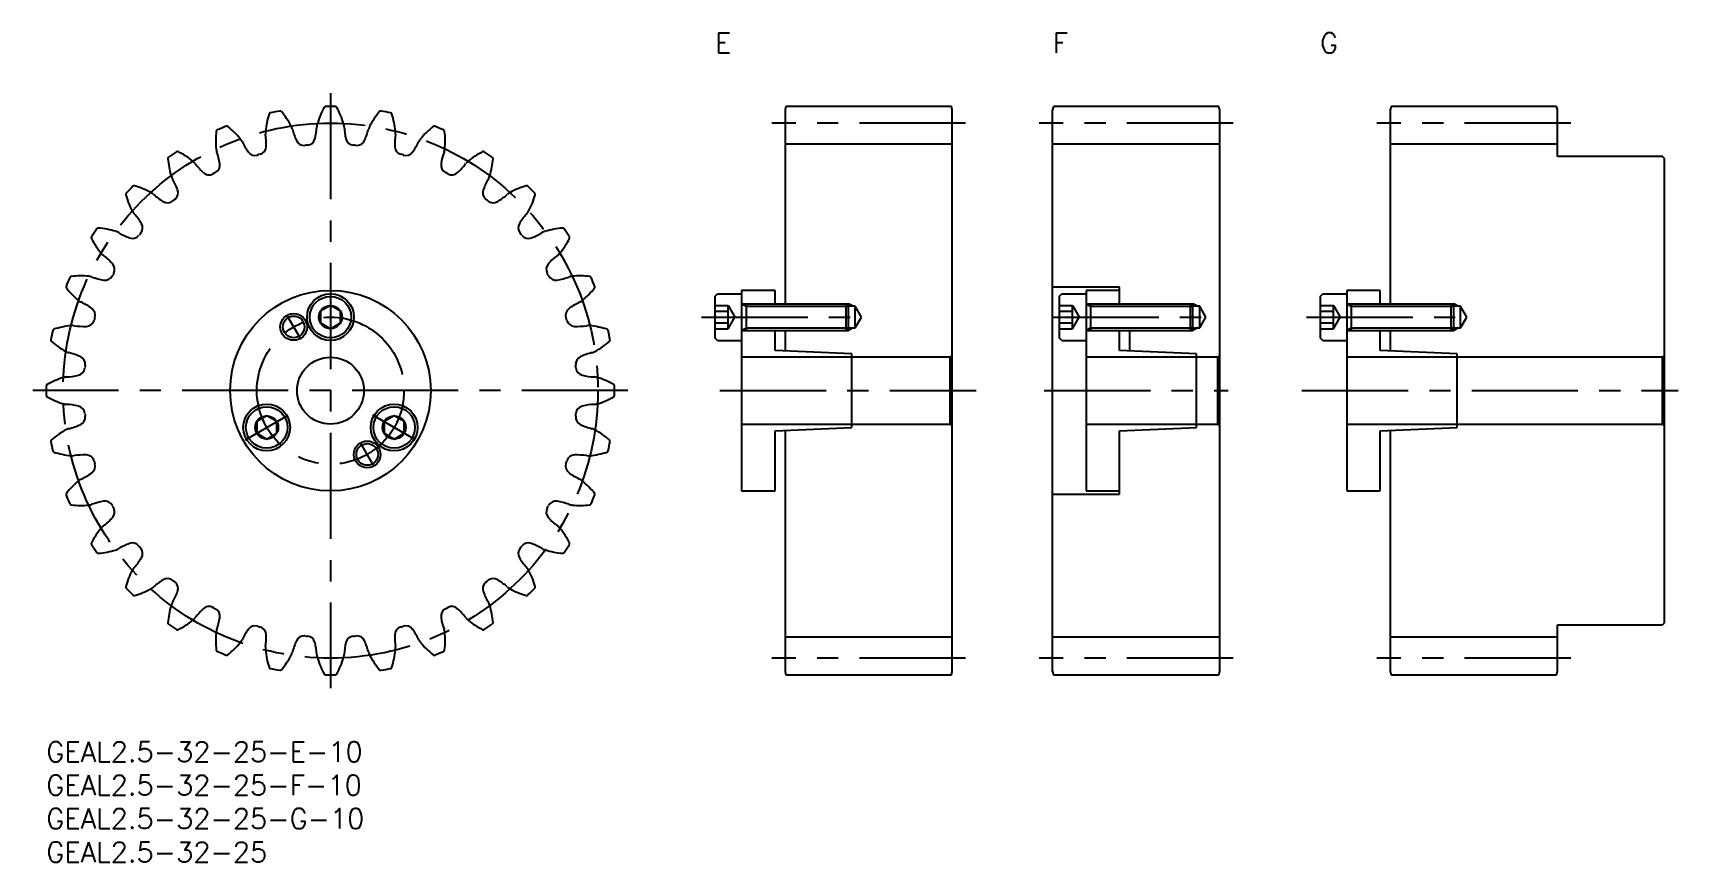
# Model space of a CAD drawing. Extents: x -2 to 244, y -18 to 106.
import ezdxf

# ---------------------------------------------------------------- set-up
doc = ezdxf.new("R2010")
doc.units = 0
doc.header["$LTSCALE"] = 0.5
doc.linetypes.add('CENTER', pattern=[50.8, 31.75, -6.35, 6.35, -6.35])
for name, color, linetype in [('MSM_CENTER', 1, 'CENTER'), ('MSM_CONTINUOUS', 7, 'CONTINUOUS'), ('MSM_NARROW', 5, 'CONTINUOUS'), ('MSM_PART_NUMBER', 7, 'CONTINUOUS')]:
    doc.layers.add(name, color=color, linetype=linetype)
doc.styles.get("Standard").update_dxf_attribs({"font": 'txt.shx', "height": 1, "bigfont": 'bigfont.shx'})

# ---------------------------------------------------------------- blocks, each defined once
blk = doc.blocks.new('*U3')
at = {"layer": 'MSM_PART_NUMBER'}
blk.add_text('GEAL2.5-32-25-F-10', height=3, dxfattribs=at).set_placement((0, -8))
blk = doc.blocks.new('*U4')
at = {"layer": 'MSM_PART_NUMBER'}
blk.add_text('GEAL2.5-32-25-E-10', height=3, dxfattribs=at).set_placement((0, -3))
blk = doc.blocks.new('*U5')
at = {"layer": 'MSM_PART_NUMBER'}
blk.add_text('GEAL2.5-32-25-G-10', height=3, dxfattribs=at).set_placement((0, -13))
blk = doc.blocks.new('*U6')
at = {"layer": 'MSM_PART_NUMBER'}
blk.add_text('E', height=3, dxfattribs=at).set_placement((100, 103))
blk = doc.blocks.new('*U7')
at = {"layer": 'MSM_PART_NUMBER'}
blk.add_text('G', height=3, dxfattribs=at).set_placement((190.5, 103))
blk = doc.blocks.new('*U8')
at = {"layer": 'MSM_PART_NUMBER'}
blk.add_text('GEAL2.5-32-25', height=3, dxfattribs=at).set_placement((0, -18))
blk = doc.blocks.new('*U9')
at = {"layer": 'MSM_PART_NUMBER'}
blk.add_text('F', height=3, dxfattribs=at).set_placement((150.5, 103))

msp = doc.modelspace()

# ---------------------------------------------------------------- linework, layer by layer
at = {"layer": 'MSM_CENTER'}
for p, q in [((42.5, 97), (42.5, 8)), ((137.5, 92.5), (108.5, 92.5)), ((177.5, 92.5), (148.5, 92.5)), ((228, 92.5), (199, 92.5)), ((35.95, 63.84), (38.05, 60.21)), ((98, 63.5), (122.51, 63.5)), ((150.5, 63.5), (174.01, 63.5)), ((188.5, 63.5), (213.01, 63.5)), ((87, 52.5), (-2, 52.5)), ((100.74, 52.5), (139.08, 52.5)), ((149.25, 52.5), (176.75, 52.5)), ((187.8, 52.5), (244.05, 52.5)), ((29.79, 45.16), (36.16, 48.84)), ((55.21, 45.16), (48.84, 48.84)), ((49.05, 41.16), (46.95, 44.79)), ((137.5, 12.5), (108.5, 12.5)), ((177.5, 12.5), (148.5, 12.5)), ((228, 12.5), (199, 12.5))]:
    msp.add_line(p, q, dxfattribs=at)
for radius in [40, 11]:
    msp.add_circle((42.5, 52.5), radius, dxfattribs=at)
at = {"layer": 'MSM_CONTINUOUS'}
for p, q in [((110.63, 95), (110.5, 94.5)), ((110.5, 94.5), (110.5, 65.5)), ((135.37, 95), (110.63, 95)), ((135.5, 94.5), (135.37, 95)), ((135.5, 10.5), (135.5, 94.5)), ((150.63, 95), (150.5, 94.5)), ((150.5, 10.5), (150.5, 94.5)), ((175.37, 95), (150.63, 95)), ((175.5, 94.5), (175.37, 95)), ((175.5, 10.5), (175.5, 94.5)), ((201.13, 95), (201, 94.5)), ((201, 94.5), (201, 65.5)), ((225.87, 95), (201.13, 95)), ((226, 94.5), (225.87, 95)), ((226, 87.5), (226, 94.5)), ((135.5, 89.37), (110.5, 89.37)), ((175.5, 89.37), (150.5, 89.37)), ((226, 89.37), (201, 89.37)), ((241.7, 87.5), (226, 87.5)), ((242, 87.2), (241.7, 87.5)), ((242, 17.8), (242, 87.2)), ((100, 66.6), (100.4, 67)), ((100, 66.6), (100, 60.4)), ((100.4, 67), (104, 67)), ((104, 67.5), (104, 37.5)), ((109, 67.5), (104, 67.5)), ((109, 65.5), (109, 67.5)), ((160.5, 68), (150.5, 68)), ((151.5, 66.6), (151.9, 67)), ((151.5, 66.6), (151.5, 60.4)), ((151.9, 67), (155.5, 67)), ((155.5, 67.5), (155.5, 37.5)), ((160.5, 67.5), (155.5, 67.5)), ((160.5, 65.5), (160.5, 68)), ((190.5, 66.6), (190.9, 67)), ((190.5, 66.6), (190.5, 60.4)), ((190.9, 67), (194.5, 67)), ((194.5, 67.5), (194.5, 37.5)), ((199.5, 67.5), (194.5, 67.5)), ((199.5, 65.5), (199.5, 67.5)), ((42.5, 65.23), (41, 64.37)), ((41, 64.37), (41, 62.63)), ((44, 64.37), (42.5, 65.23)), ((44, 62.63), (44, 64.37)), ((100, 65.23), (102, 65.23)), ((100, 64.37), (102, 64.37)), ((102, 65.23), (103, 63.5)), ((102, 61.77), (102, 65.23)), ((104, 65.5), (119.62, 65.5)), ((104.66, 65.5), (104.66, 61.5)), ((119.62, 61.5), (119.62, 65.5)), ((120, 65.12), (119.62, 65.5)), ((121, 65.12), (120, 65.12)), ((120, 61.88), (120, 65.12)), ((121.94, 63.5), (121, 65.12)), ((121, 61.88), (121, 65.12)), ((151.5, 65.23), (153.5, 65.23)), ((151.5, 64.37), (153.5, 64.37)), ((153.5, 65.23), (154.5, 63.5)), ((153.5, 61.77), (153.5, 65.23)), ((155.5, 65.5), (171.12, 65.5)), ((156.16, 65.5), (156.16, 61.5)), ((171.12, 61.5), (171.12, 65.5)), ((171.5, 65.12), (171.12, 65.5)), ((172.5, 65.12), (171.5, 65.12)), ((171.5, 61.88), (171.5, 65.12)), ((173.44, 63.5), (172.5, 65.12)), ((172.5, 61.88), (172.5, 65.12)), ((190.5, 65.23), (192.5, 65.23)), ((190.5, 64.37), (192.5, 64.37)), ((192.5, 65.23), (193.5, 63.5)), ((192.5, 61.77), (192.5, 65.23)), ((194.5, 65.5), (210.12, 65.5)), ((195.16, 65.5), (195.16, 61.5)), ((210.12, 61.5), (210.12, 65.5)), ((210.5, 65.12), (210.12, 65.5)), ((211.5, 65.12), (210.5, 65.12)), ((210.5, 61.88), (210.5, 65.12)), ((212.44, 63.5), (211.5, 65.12)), ((211.5, 61.88), (211.5, 65.12)), ((41, 62.63), (42.5, 61.77)), ((42.5, 61.77), (44, 62.63)), ((100, 62.63), (102, 62.63)), ((100, 61.77), (102, 61.77)), ((102, 61.77), (103, 63.5)), ((119.62, 61.5), (120, 61.88)), ((120, 61.88), (121, 61.88)), ((121, 61.88), (121.94, 63.5)), ((151.5, 62.63), (153.5, 62.63)), ((151.5, 61.77), (153.5, 61.77)), ((153.5, 61.77), (154.5, 63.5)), ((171.12, 61.5), (171.5, 61.88)), ((171.5, 61.88), (172.5, 61.88)), ((172.5, 61.88), (173.44, 63.5)), ((190.5, 62.63), (192.5, 62.63)), ((190.5, 61.77), (192.5, 61.77)), ((192.5, 61.77), (193.5, 63.5)), ((210.12, 61.5), (210.5, 61.88)), ((210.5, 61.88), (211.5, 61.88)), ((211.5, 61.88), (212.44, 63.5)), ((100.4, 60), (100, 60.4)), ((100.4, 60), (104, 60)), ((104, 61.5), (119.62, 61.5)), ((109, 58.5), (109, 61.5)), ((110.5, 61.5), (110.5, 58.43)), ((151.9, 60), (151.5, 60.4)), ((151.9, 60), (155.5, 60)), ((155.5, 61.5), (171.12, 61.5)), ((160.5, 58.5), (160.5, 61.5)), ((162, 61.5), (162, 58.43)), ((190.9, 60), (190.5, 60.4)), ((190.9, 60), (194.5, 60)), ((194.5, 61.5), (210.12, 61.5)), ((199.5, 58.5), (199.5, 61.5)), ((201, 61.5), (201, 58.43)), ((135.2, 57.5), (104, 57.5)), ((120.5, 58), (109, 58.5)), ((120.5, 47), (120.5, 58)), ((135.5, 57.8), (135.2, 57.5)), ((135.2, 47.5), (135.2, 57.5)), ((175.2, 57.5), (155.5, 57.5)), ((172, 58), (160.5, 58.5)), ((172, 47), (172, 58)), ((175.5, 57.8), (175.2, 57.5)), ((175.2, 47.5), (175.2, 57.5)), ((241.7, 57.5), (194.5, 57.5)), ((211, 58), (199.5, 58.5)), ((211, 47), (211, 58)), ((242, 57.8), (241.7, 57.5)), ((241.7, 47.5), (241.7, 57.5)), ((32.97, 48.73), (31.47, 47.87)), ((31.47, 47.87), (31.47, 46.13)), ((34.47, 47.87), (32.97, 48.73)), ((34.47, 46.13), (34.47, 47.87)), ((52.03, 48.73), (50.53, 47.87)), ((50.53, 47.87), (50.53, 46.13)), ((53.53, 47.87), (52.03, 48.73)), ((53.53, 46.13), (53.53, 47.87)), ((104, 47.5), (135.2, 47.5)), ((109, 46.5), (120.5, 47)), ((135.2, 47.5), (135.5, 47.2)), ((155.5, 47.5), (175.2, 47.5)), ((160.5, 46.5), (172, 47)), ((175.2, 47.5), (175.5, 47.2)), ((194.5, 47.5), (241.7, 47.5)), ((199.5, 46.5), (211, 47)), ((241.7, 47.5), (242, 47.2)), ((31.47, 46.13), (32.97, 45.27)), ((32.97, 45.27), (34.47, 46.13)), ((50.53, 46.13), (52.03, 45.27)), ((52.03, 45.27), (53.53, 46.13)), ((109, 37.5), (109, 46.5)), ((110.5, 46.57), (110.5, 10.5)), ((160.5, 37), (160.5, 46.5)), ((199.5, 37.5), (199.5, 46.5)), ((201, 46.57), (201, 10.5)), ((104, 37.5), (109, 37.5)), ((150.5, 37), (160.5, 37)), ((155.5, 37.5), (160.5, 37.5)), ((194.5, 37.5), (199.5, 37.5)), ((226, 10.5), (226, 17.5)), ((226, 17.5), (241.7, 17.5)), ((241.7, 17.5), (242, 17.8)), ((135.5, 15.62), (110.5, 15.62)), ((175.5, 15.62), (150.5, 15.62)), ((226, 15.62), (201, 15.62)), ((110.5, 10.5), (110.63, 10)), ((110.63, 10), (135.37, 10)), ((135.37, 10), (135.5, 10.5)), ((150.5, 10.5), (150.63, 10)), ((150.63, 10), (175.37, 10)), ((175.37, 10), (175.5, 10.5)), ((201, 10.5), (201.13, 10)), ((201.13, 10), (225.87, 10)), ((225.87, 10), (226, 10.5))]:
    msp.add_line(p, q, dxfattribs=at)
for centre, radius in [((42.5, 52.5), 15), ((42.5, 63.5), 3.5), ((42.5, 63.5), 3.1), ((42.5, 63.5), 1.73), ((37, 62.03), 1.62), ((42.5, 52.5), 5), ((32.97, 47), 3.5), ((32.97, 47), 3.1), ((52.03, 47), 3.5), ((52.03, 47), 3.1), ((32.97, 47), 1.73), ((52.03, 47), 1.73), ((48, 42.97), 1.62)]:
    msp.add_circle(centre, radius, dxfattribs=at)
for centre, radius, start, end in [((45.51, 89.98), 12.8, 162.3014, 174.0625), ((33.56, 93.79), 0.25, 102.2214, 162.3014), ((42.5, 52.5), 42.5, 100.2786, 102.2214), ((34.96, 94.07), 0.25, 40.1986, 100.2786), ((25.38, 85.97), 12.8, 28.4375, 40.1986), ((52.77, 88.67), 12.8, 151.0514, 162.8125), ((41.78, 94.74), 0.25, 90.9714, 151.0514), ((42.5, 52.5), 42.5, 89.0286, 90.9714), ((43.22, 94.74), 0.25, 28.9486, 89.0286), ((32.23, 88.67), 12.8, 17.1875, 28.9486), ((59.62, 85.97), 12.8, 139.8014, 151.5625), ((50.04, 94.07), 0.25, 79.7214, 139.8014), ((42.5, 52.5), 42.5, 77.7786, 79.7214), ((51.44, 93.79), 0.25, 17.6986, 77.7786), ((39.49, 89.98), 12.8, 5.9375, 17.6986), ((38.14, 89.84), 12.8, 173.5514, 185.3125), ((25.67, 91.25), 0.25, 113.4714, 173.5514), ((42.5, 52.5), 42.5, 111.5286, 113.4714), ((27, 91.8), 0.25, 51.4486, 111.5286), ((19.17, 81.99), 12.8, 39.6875, 51.4486), ((34.82, 91.09), 2.05, 174.0625, 187.9184), ((34.82, 91.09), 2.05, 14.5816, 28.4375), ((47.14, 94.29), 10.67, 194.5816, 204.2752), ((29.8, 92.58), 10.67, 346.9748, 356.6684), ((42.5, 91.84), 2.05, 162.8125, 176.6684), ((42.5, 91.84), 2.05, 3.3316, 17.1875), ((55.2, 92.58), 10.67, 183.3316, 193.0252), ((37.86, 94.29), 10.67, 335.7248, 345.4184), ((50.18, 91.09), 2.05, 151.5625, 165.4184), ((50.18, 91.09), 2.05, 352.0816, 5.9375), ((65.83, 81.99), 12.8, 128.5514, 140.3125), ((58, 91.8), 0.25, 68.4714, 128.5514), ((42.5, 52.5), 42.5, 66.5286, 68.4714), ((59.33, 91.25), 0.25, 6.4486, 66.5286), ((46.86, 89.84), 12.8, 354.6875, 6.4486), ((27.44, 88.85), 2.05, 185.3125, 199.1684), ((27.44, 88.85), 2.05, 25.8316, 39.6875), ((38.89, 94.39), 10.67, 205.8316, 215.5252), ((31.64, 89.04), 1.25, 286.5554, 358.2247), ((22.22, 89.34), 10.67, 358.2248, 7.9184), ((38.55, 90.42), 1.25, 204.2752, 275.9446), ((42.5, 52.5), 36.88, 95.3054, 95.9446), ((38.97, 90.46), 1.25, 275.3054, 346.9748), ((46.03, 90.46), 1.25, 193.0252, 264.6946), ((42.5, 52.5), 36.88, 84.0554, 84.6946), ((46.45, 90.42), 1.25, 264.0554, 335.7248), ((62.78, 89.34), 10.67, 172.0816, 181.7752), ((53.36, 89.04), 1.25, 181.7752, 253.4446), ((46.11, 94.39), 10.67, 324.4748, 334.1684), ((57.56, 88.85), 2.05, 140.3125, 154.1684), ((57.56, 88.85), 2.05, 340.8316, 354.6875), ((18.43, 87.23), 0.25, 124.7214, 184.8014), ((30.94, 88.28), 12.8, 184.8014, 196.5625), ((42.5, 52.5), 42.5, 122.7786, 124.7214), ((19.63, 88.02), 0.25, 62.6986, 122.7788), ((13.87, 76.87), 12.8, 50.9375, 62.6986), ((20.64, 85.21), 2.05, 37.0816, 50.9375), ((30.79, 92.88), 10.67, 217.0816, 226.7752), ((24.72, 86.22), 1.25, 297.8054, 9.4747), ((15.43, 84.67), 10.67, 9.4748, 19.1684), ((31.23, 88.92), 1.25, 215.5252, 287.1946), ((42.5, 52.5), 36.88, 106.5554, 107.1946), ((42.5, 52.5), 36.88, 72.8054, 73.4446), ((53.77, 88.92), 1.25, 252.8054, 324.4747), ((60.28, 86.22), 1.25, 170.5252, 242.1946), ((69.57, 84.67), 10.67, 160.8316, 170.5252), ((54.21, 92.88), 10.67, 313.2248, 322.9184), ((64.36, 85.21), 2.05, 129.0625, 142.9184), ((71.13, 76.87), 12.8, 117.3014, 129.0625), ((65.37, 88.02), 0.25, 57.2214, 117.3014), ((42.5, 52.5), 42.5, 55.2786, 57.2214), ((54.06, 88.28), 12.8, 343.4375, 355.1986), ((66.57, 87.23), 0.25, 355.1986, 55.2786), ((20.64, 85.21), 2.05, 196.5625, 210.4184), ((9.67, 78.77), 10.67, 20.7248, 30.4184), ((24.34, 86.02), 1.25, 226.7752, 298.4446), ((42.5, 52.5), 36.88, 117.8054, 118.4446), ((42.5, 52.5), 36.88, 61.5554, 62.1946), ((60.66, 86.02), 1.25, 241.5554, 313.2248), ((75.33, 78.77), 10.67, 149.5816, 159.2752), ((64.36, 85.21), 2.05, 329.5816, 343.4375), ((12.12, 81.86), 0.25, 135.9714, 196.0514), ((24.18, 85.33), 12.8, 196.0514, 207.8125), ((42.5, 52.5), 42.5, 134.0286, 135.9714), ((13.14, 82.88), 0.25, 73.9486, 134.0288), ((9.67, 70.82), 12.8, 62.1875, 73.9486), ((14.68, 80.32), 2.05, 48.3316, 62.1875), ((23.14, 89.82), 10.67, 228.3316, 238.0252), ((18.48, 82.11), 1.25, 309.0554, 20.7247), ((66.52, 82.11), 1.25, 159.2752, 230.9446), ((61.86, 89.82), 10.67, 301.9748, 311.6684), ((70.32, 80.32), 2.05, 117.8125, 131.6684), ((75.33, 70.82), 12.8, 106.0514, 117.8125), ((71.86, 82.88), 0.25, 45.9714, 106.0514), ((42.5, 52.5), 42.5, 44.0286, 45.9714), ((60.82, 85.33), 12.8, 332.1875, 343.9486), ((72.88, 81.86), 0.25, 343.9486, 44.0284), ((14.68, 80.32), 2.05, 207.8125, 221.6684), ((5.18, 71.86), 10.67, 31.9748, 41.6684), ((18.15, 81.84), 1.25, 238.0252, 309.6946), ((42.5, 52.5), 36.87, 129.0554, 129.6946), ((42.5, 52.5), 36.87, 50.3054, 50.9446), ((66.85, 81.84), 1.25, 230.3054, 301.9747), ((79.82, 71.86), 10.67, 138.3316, 148.0252), ((70.32, 80.32), 2.05, 318.3316, 332.1875), ((42.5, 52.5), 42.5, 145.2786, 147.2214), ((7.77, 76.57), 0.25, 85.1986, 145.2786), ((6.72, 64.06), 12.8, 73.4375, 85.1986), ((9.79, 74.36), 2.05, 59.5816, 73.4375), ((13.16, 76.85), 1.25, 320.3054, 31.9747), ((71.84, 76.85), 1.25, 148.0252, 219.6946), ((75.21, 74.36), 2.05, 106.5625, 120.4184), ((78.28, 64.06), 12.8, 94.8014, 106.5625), ((77.23, 76.57), 0.25, 34.7214, 94.8014), ((42.5, 52.5), 42.5, 32.7786, 34.7214), ((6.98, 75.37), 0.25, 147.2214, 207.3014), ((18.13, 81.13), 12.8, 207.3014, 219.0625), ((16.23, 85.33), 10.67, 239.5816, 249.2752), ((12.89, 76.52), 1.25, 249.2752, 320.9446), ((42.5, 52.5), 36.87, 140.3054, 140.9446), ((42.5, 52.5), 36.87, 39.0554, 39.6946), ((72.11, 76.52), 1.25, 219.0554, 290.7247), ((68.77, 85.33), 10.67, 290.7248, 300.4184), ((66.87, 81.13), 12.8, 320.9375, 332.6986), ((78.02, 75.37), 0.25, 332.6986, 32.7788), ((9.79, 74.36), 2.05, 219.0625, 232.9184), ((2.12, 64.21), 10.67, 43.2248, 52.9184), ((8.98, 70.66), 1.25, 331.5554, 43.2247), ((76.02, 70.66), 1.25, 136.7752, 208.4446), ((82.88, 64.21), 10.67, 127.0816, 136.7752), ((75.21, 74.36), 2.05, 307.0816, 320.9375), ((42.5, 52.5), 42.5, 156.5286, 158.4714), ((3.75, 69.33), 0.25, 96.4486, 156.5286), ((5.16, 56.86), 12.8, 84.6875, 96.4486), ((6.15, 67.56), 2.05, 70.8316, 84.6875), ((10.33, 79.57), 10.67, 250.8316, 260.5252), ((8.78, 70.28), 1.25, 260.5253, 332.1946), ((42.5, 52.5), 36.87, 151.5554, 152.1946), ((42.5, 52.5), 36.88, 27.8054, 28.4446), ((76.22, 70.28), 1.25, 207.8054, 279.4747), ((74.67, 79.57), 10.67, 279.4748, 289.1684), ((78.85, 67.56), 2.05, 95.3125, 109.1684), ((79.84, 56.86), 12.8, 83.5514, 95.3125), ((81.25, 69.33), 0.25, 23.4714, 83.5514), ((42.5, 52.5), 42.5, 21.5286, 23.4714), ((3.2, 68), 0.25, 158.4714, 218.5514), ((13.01, 75.83), 12.8, 218.5514, 230.3125), ((71.99, 75.83), 12.8, 309.6875, 321.4486), ((81.8, 68), 0.25, 321.4486, 21.5286), ((6.15, 67.56), 2.05, 230.3125, 244.1684), ((0.61, 56.11), 10.67, 54.4748, 64.1684), ((6.08, 63.77), 1.25, 342.8054, 54.4747), ((78.92, 63.77), 1.25, 125.5252, 197.1946), ((84.39, 56.11), 10.67, 115.8316, 125.5252), ((78.85, 67.56), 2.05, 295.8316, 309.6875), ((1.21, 61.44), 0.25, 107.6986, 167.7786), ((5.02, 49.49), 12.8, 95.9375, 107.6986), ((3.91, 60.18), 2.05, 82.0816, 95.9375), ((5.66, 72.78), 10.67, 262.0816, 271.7752), ((5.96, 63.36), 1.25, 271.7752, 343.4446), ((42.5, 52.5), 36.88, 162.8054, 163.4446), ((42.5, 52.5), 36.88, 16.5554, 17.1946), ((79.04, 63.36), 1.25, 196.5554, 268.2247), ((79.34, 72.78), 10.67, 268.2248, 277.9184), ((81.09, 60.18), 2.05, 84.0625, 97.9184), ((79.98, 49.49), 12.8, 72.3014, 84.0625), ((83.79, 61.44), 0.25, 12.2214, 72.3014), ((42.5, 52.5), 42.5, 167.7786, 169.7214), ((0.93, 60.04), 0.25, 169.7214, 229.8014), ((9.03, 69.62), 12.8, 229.8014, 241.5625), ((75.97, 69.62), 12.8, 298.4375, 310.1986), ((42.5, 52.5), 42.5, 10.2786, 12.2214), ((84.07, 60.04), 0.25, 310.1986, 10.2786), ((3.91, 60.18), 2.05, 241.5625, 255.4184), ((0.71, 47.86), 10.67, 65.7248, 75.4184), ((4.58, 56.45), 1.25, 354.0554, 65.7247), ((80.42, 56.45), 1.25, 114.2753, 185.9446), ((84.29, 47.86), 10.67, 104.5816, 114.2752), ((81.09, 60.18), 2.05, 284.5816, 298.4375), ((6.33, 42.23), 12.8, 107.1875, 118.9486), ((3.16, 52.5), 2.05, 93.3316, 107.1875), ((2.42, 65.2), 10.67, 273.3316, 283.0252), ((4.54, 56.03), 1.25, 283.0252, 354.6946), ((42.5, 52.5), 36.88, 174.0554, 174.6946), ((42.5, 52.5), 36.87, 5.3054, 5.9446), ((80.46, 56.03), 1.25, 185.3054, 256.9747), ((82.58, 65.2), 10.67, 256.9748, 266.6684), ((81.84, 52.5), 2.05, 72.8125, 86.6684), ((78.67, 42.23), 12.8, 61.0514, 72.8125), ((42.5, 52.5), 42.5, 179.0286, 180.9714), ((0.26, 53.22), 0.25, 118.9486, 179.0286), ((0.26, 51.78), 0.25, 180.9714, 241.0514), ((84.74, 53.22), 0.25, 0.9714, 61.0514), ((84.74, 51.78), 0.25, 298.9486, 359.0286), ((42.5, 52.5), 42.5, 359.0286, 0.9714), ((6.33, 62.77), 12.8, 241.0514, 252.8125), ((3.16, 52.5), 2.05, 252.8125, 266.6684), ((2.42, 39.8), 10.67, 76.9748, 86.6684), ((4.54, 48.97), 1.25, 5.3054, 76.9747), ((80.46, 48.97), 1.25, 103.0252, 174.6946), ((82.58, 39.8), 10.67, 93.3316, 103.0252), ((81.84, 52.5), 2.05, 273.3316, 287.1875), ((78.67, 62.77), 12.8, 287.1875, 298.9486), ((3.91, 44.82), 2.05, 104.5816, 118.4375), ((0.71, 57.14), 10.67, 284.5816, 294.2752), ((4.58, 48.55), 1.25, 294.2752, 5.9446), ((42.5, 52.5), 36.88, 185.3054, 185.9446), ((80.42, 48.55), 1.25, 174.0554, 245.7247), ((42.5, 52.5), 36.88, 354.0554, 354.6946), ((84.29, 57.14), 10.67, 245.7248, 255.4184), ((81.09, 44.82), 2.05, 61.5625, 75.4184), ((0.93, 44.96), 0.25, 130.1986, 190.2786), ((42.5, 52.5), 42.5, 190.2786, 192.2214), ((9.03, 35.38), 12.8, 118.4375, 130.1986), ((75.97, 35.38), 12.8, 49.8014, 61.5625), ((42.5, 52.5), 42.5, 347.7786, 349.7214), ((84.07, 44.96), 0.25, 349.7214, 49.8014), ((1.21, 43.56), 0.25, 192.2214, 252.3014), ((5.02, 55.51), 12.8, 252.3014, 264.0625), ((3.91, 44.82), 2.05, 264.0625, 277.9184), ((5.66, 32.22), 10.67, 88.2248, 97.9184), ((5.96, 41.64), 1.25, 16.5554, 88.2247), ((42.5, 52.5), 36.88, 196.5554, 197.1946), ((42.5, 52.5), 36.87, 342.8054, 343.4446), ((79.04, 41.64), 1.25, 91.7752, 163.4446), ((79.34, 32.22), 10.67, 82.0816, 91.7752), ((81.09, 44.82), 2.05, 262.0816, 275.9375), ((79.98, 55.51), 12.8, 275.9375, 287.6986), ((83.79, 43.56), 0.25, 287.6986, 347.7786), ((0.61, 48.89), 10.67, 295.8316, 305.5252), ((6.08, 41.23), 1.25, 305.5252, 17.1946), ((78.92, 41.23), 1.25, 162.8054, 234.4747), ((84.39, 48.89), 10.67, 234.4748, 244.1684), ((3.2, 37), 0.25, 141.4486, 201.5286), ((13.01, 29.17), 12.8, 129.6875, 141.4486), ((6.15, 37.44), 2.05, 115.8316, 129.6875), ((78.85, 37.44), 2.05, 50.3125, 64.1684), ((71.99, 29.17), 12.8, 38.5514, 50.3125), ((81.8, 37), 0.25, 338.4714, 38.5514), ((42.5, 52.5), 42.5, 201.5286, 203.4714), ((3.75, 35.67), 0.25, 203.4714, 263.5514), ((5.16, 48.14), 12.8, 263.5514, 275.3125), ((6.15, 37.44), 2.05, 275.3125, 289.1684), ((10.33, 25.43), 10.67, 99.4748, 109.1684), ((8.78, 34.72), 1.25, 27.8054, 99.4747), ((42.5, 52.5), 36.88, 207.8054, 208.4446), ((8.98, 34.34), 1.25, 316.7752, 28.4446), ((76.02, 34.34), 1.25, 151.5554, 223.2247), ((42.5, 52.5), 36.87, 331.5554, 332.1946), ((76.22, 34.72), 1.25, 80.5252, 152.1946), ((74.67, 25.43), 10.67, 70.8316, 80.5252), ((78.85, 37.44), 2.05, 250.8316, 264.6875), ((79.84, 48.14), 12.8, 264.6875, 276.4486), ((81.25, 35.67), 0.25, 276.4486, 336.5286), ((42.5, 52.5), 42.5, 336.5286, 338.4714), ((9.79, 30.64), 2.05, 127.0816, 140.9375), ((2.12, 40.79), 10.67, 307.0816, 316.7752), ((82.88, 40.79), 10.67, 223.2248, 232.9184), ((75.21, 30.64), 2.05, 39.0625, 52.9184), ((6.98, 29.63), 0.25, 152.6986, 212.7788), ((18.13, 23.87), 12.8, 140.9375, 152.6986), ((16.23, 19.67), 10.67, 110.7248, 120.4184), ((12.89, 28.48), 1.25, 39.0554, 110.7247), ((72.11, 28.48), 1.25, 69.2752, 140.9446), ((68.77, 19.67), 10.67, 59.5816, 69.2752), ((66.87, 23.87), 12.8, 27.3014, 39.0625), ((78.02, 29.63), 0.25, 327.2214, 27.3014), ((42.5, 52.5), 42.5, 212.7786, 214.7214), ((7.77, 28.43), 0.25, 214.7214, 274.8014), ((6.72, 40.94), 12.8, 274.8014, 286.5625), ((9.79, 30.64), 2.05, 286.5625, 300.4184), ((5.18, 33.14), 10.67, 318.3316, 328.0252), ((42.5, 52.5), 36.88, 219.0554, 219.6946), ((13.16, 28.15), 1.25, 328.0252, 39.6946), ((71.84, 28.15), 1.25, 140.3054, 211.9747), ((79.82, 33.14), 10.67, 211.9748, 221.6684), ((42.5, 52.5), 36.88, 320.3054, 320.9446), ((75.21, 30.64), 2.05, 239.5816, 253.4375), ((78.28, 40.94), 12.8, 253.4375, 265.1986), ((77.23, 28.43), 0.25, 265.1986, 325.2786), ((42.5, 52.5), 42.5, 325.2786, 327.2214), ((24.18, 19.67), 12.8, 152.1875, 163.9486), ((14.68, 24.68), 2.05, 138.3316, 152.1875), ((70.32, 24.68), 2.05, 27.8125, 41.6684), ((60.82, 19.67), 12.8, 16.0514, 27.8125), ((12.12, 23.14), 0.25, 163.9486, 224.0288), ((42.5, 52.5), 42.5, 224.0286, 225.9714), ((9.67, 34.18), 12.8, 286.0514, 297.8125), ((14.68, 24.68), 2.05, 297.8125, 311.6684), ((23.14, 15.18), 10.67, 121.9748, 131.6684), ((18.15, 23.16), 1.25, 50.3054, 121.9747), ((9.67, 26.23), 10.67, 329.5816, 339.2752), ((42.5, 52.5), 36.87, 230.3054, 230.9446), ((18.48, 22.89), 1.25, 339.2753, 50.9446), ((66.52, 22.89), 1.25, 129.0554, 200.7247), ((75.33, 26.23), 10.67, 200.7248, 210.4184), ((42.5, 52.5), 36.88, 309.0554, 309.6946), ((66.85, 23.16), 1.25, 58.0252, 129.6946), ((61.86, 15.18), 10.67, 48.3316, 58.0252), ((70.32, 24.68), 2.05, 228.3316, 242.1875), ((75.33, 34.18), 12.8, 242.1875, 253.9486), ((42.5, 52.5), 42.5, 314.0286, 315.9714), ((72.88, 23.14), 0.25, 315.9714, 16.0514), ((13.14, 22.12), 0.25, 225.9714, 286.0514), ((30.94, 16.72), 12.8, 163.4375, 175.1986), ((20.64, 19.79), 2.05, 149.5816, 163.4375), ((30.79, 12.12), 10.67, 133.2248, 142.9184), ((24.34, 18.98), 1.25, 61.5554, 133.2247), ((42.5, 52.5), 36.88, 241.5554, 242.1946), ((24.72, 18.78), 1.25, 350.5253, 62.1946), ((60.28, 18.78), 1.25, 117.8054, 189.4747), ((42.5, 52.5), 36.88, 297.8054, 298.4446), ((60.66, 18.98), 1.25, 46.7752, 118.4446), ((54.21, 12.12), 10.67, 37.0816, 46.7752), ((64.36, 19.79), 2.05, 16.5625, 30.4184), ((54.06, 16.72), 12.8, 4.8014, 16.5625), ((71.86, 22.12), 0.25, 253.9486, 314.0288), ((18.43, 17.77), 0.25, 175.1986, 235.2786), ((42.5, 52.5), 42.5, 235.2786, 237.2214), ((13.87, 28.13), 12.8, 297.3014, 309.0625), ((20.64, 19.79), 2.05, 309.0625, 322.9184), ((15.43, 20.33), 10.67, 340.8316, 350.5252), ((31.23, 16.08), 1.25, 72.8054, 144.4747), ((42.5, 52.5), 36.88, 252.8054, 253.4446), ((42.5, 52.5), 36.88, 286.5554, 287.1946), ((53.77, 16.08), 1.25, 35.5252, 107.1946), ((69.57, 20.33), 10.67, 189.4748, 199.1684), ((64.36, 19.79), 2.05, 217.0816, 230.9375), ((71.13, 28.13), 12.8, 230.9375, 242.6986), ((42.5, 52.5), 42.5, 302.7786, 304.7214), ((66.57, 17.77), 0.25, 304.7214, 4.8014), ((19.63, 16.98), 0.25, 237.2214, 297.3014), ((38.14, 15.16), 12.8, 174.6875, 186.4486), ((27.44, 16.15), 2.05, 160.8316, 174.6875), ((19.17, 23.01), 12.8, 308.5514, 320.3125), ((27.44, 16.15), 2.05, 320.3125, 334.1684), ((38.89, 10.61), 10.67, 144.4748, 154.1684), ((31.64, 15.96), 1.25, 1.7753, 73.4446), ((22.22, 15.66), 10.67, 352.0816, 1.7752), ((47.14, 10.71), 10.67, 155.7248, 165.4184), ((38.55, 14.58), 1.25, 84.0554, 155.7247), ((42.5, 52.5), 36.88, 264.0554, 264.6946), ((38.97, 14.54), 1.25, 13.0252, 84.6946), ((29.8, 12.42), 10.67, 3.3316, 13.0252), ((55.2, 12.42), 10.67, 166.9748, 176.6684), ((46.03, 14.54), 1.25, 95.3054, 166.9747), ((42.5, 52.5), 36.88, 275.3054, 275.9446), ((46.45, 14.58), 1.25, 24.2753, 95.9446), ((37.86, 10.71), 10.67, 14.5816, 24.2752), ((53.36, 15.96), 1.25, 106.5554, 178.2247), ((62.78, 15.66), 10.67, 178.2248, 187.9184), ((46.11, 10.61), 10.67, 25.8316, 35.5252), ((57.56, 16.15), 2.05, 205.8316, 219.6875), ((65.83, 23.01), 12.8, 219.6875, 231.4486), ((57.56, 16.15), 2.05, 5.3125, 19.1684), ((46.86, 15.16), 12.8, 353.5514, 5.3125), ((65.37, 16.98), 0.25, 242.6986, 302.7788), ((25.67, 13.75), 0.25, 186.4486, 246.5286), ((42.5, 52.5), 42.5, 246.5286, 248.4714), ((27, 13.2), 0.25, 248.4714, 308.5514), ((34.82, 13.91), 2.05, 172.0816, 185.9375), ((45.51, 15.02), 12.8, 185.9375, 197.6986), ((25.38, 19.03), 12.8, 319.8014, 331.5625), ((34.82, 13.91), 2.05, 331.5625, 345.4184), ((42.5, 13.16), 2.05, 183.3316, 197.1875), ((52.77, 16.33), 12.8, 197.1875, 208.9486), ((32.23, 16.33), 12.8, 331.0514, 342.8125), ((42.5, 13.16), 2.05, 342.8125, 356.6684), ((50.18, 13.91), 2.05, 194.5816, 208.4375), ((59.62, 19.03), 12.8, 208.4375, 220.1986), ((39.49, 15.02), 12.8, 342.3014, 354.0625), ((50.18, 13.91), 2.05, 354.0625, 7.9184), ((58, 13.2), 0.25, 231.4486, 291.5286), ((42.5, 52.5), 42.5, 291.5286, 293.4714), ((59.33, 13.75), 0.25, 293.4714, 353.5514), ((33.56, 11.21), 0.25, 197.6986, 257.7786), ((42.5, 52.5), 42.5, 257.7786, 259.7214), ((34.96, 10.93), 0.25, 259.7214, 319.8014), ((41.78, 10.26), 0.25, 208.9486, 269.0286), ((42.5, 52.5), 42.5, 269.0286, 270.9714), ((43.22, 10.26), 0.25, 270.9714, 331.0514), ((50.04, 10.93), 0.25, 220.1986, 280.2786), ((42.5, 52.5), 42.5, 280.2786, 282.2214), ((51.44, 11.21), 0.25, 282.2214, 342.3014)]:
    msp.add_arc(centre, radius, start, end, dxfattribs=at)
at = {"layer": 'MSM_NARROW'}
for p, q in [((104, 65.5), (104.66, 65.12)), ((104.66, 65.12), (120, 65.12)), ((119.62, 65.5), (120, 65.5)), ((120, 61.5), (120, 65.5)), ((120.66, 65.12), (120, 65.5)), ((155.5, 65.5), (156.16, 65.12)), ((156.16, 65.12), (171.5, 65.12)), ((171.12, 65.5), (171.5, 65.5)), ((171.5, 61.5), (171.5, 65.5)), ((172.16, 65.12), (171.5, 65.5)), ((194.5, 65.5), (195.16, 65.12)), ((195.16, 65.12), (210.5, 65.12)), ((210.12, 65.5), (210.5, 65.5)), ((210.5, 61.5), (210.5, 65.5)), ((211.16, 65.12), (210.5, 65.5)), ((104, 61.5), (104.66, 61.88)), ((104.66, 61.88), (120, 61.88)), ((120.66, 61.88), (120, 61.5)), ((155.5, 61.5), (156.16, 61.88)), ((156.16, 61.88), (171.5, 61.88)), ((172.16, 61.88), (171.5, 61.5)), ((194.5, 61.5), (195.16, 61.88)), ((195.16, 61.88), (210.5, 61.88)), ((211.16, 61.88), (210.5, 61.5)), ((119.62, 61.5), (120, 61.5)), ((171.12, 61.5), (171.5, 61.5)), ((210.12, 61.5), (210.5, 61.5))]:
    msp.add_line(p, q, dxfattribs=at)
for centre in [(37, 62.03), (48, 42.97)]:
    msp.add_circle(centre, 2, dxfattribs=at)

# ---------------------------------------------------------------- block references
at = {"layer": 'MSM_CONTINUOUS'}
for name in ['*U6', '*U9', '*U7', '*U4', '*U3', '*U5', '*U8']:
    msp.add_blockref(name, (0, 0), dxfattribs=at)

doc.saveas('drawing.dxf')
